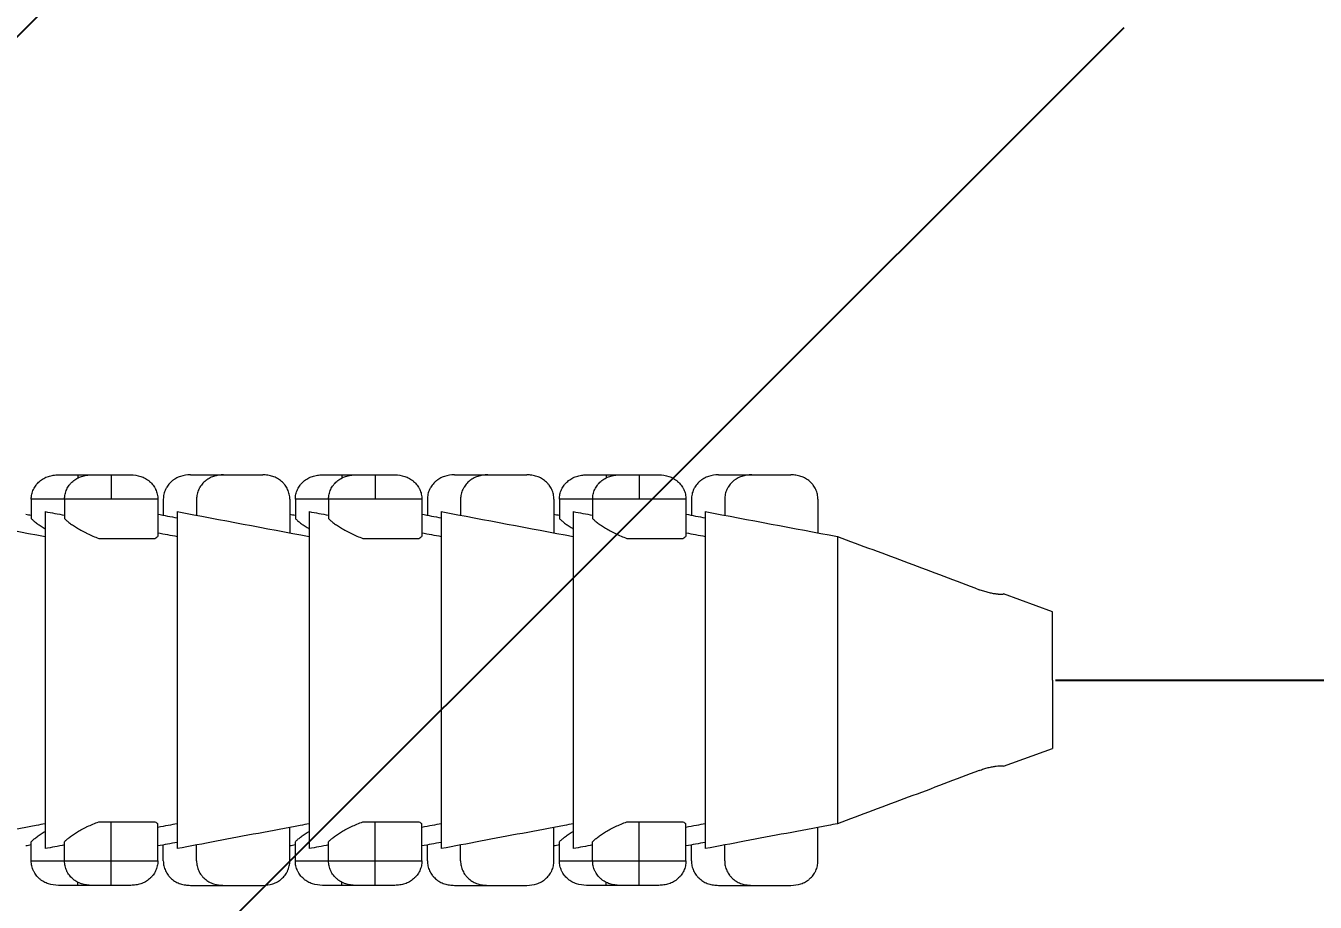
# Model space of a CAD drawing. Header units: millimetres. Extents: x 17284 to 19660, y -6011 to -2651.
# Drawn here: x 19228.92 to 19255.29, y -4544.04 to -4526.11 of the extents above; entities that cross this region are included whole.
import ezdxf

# ---------------------------------------------------------------- set-up
doc = ezdxf.new("R2010")
doc.units = ezdxf.units.MM
doc.layers.add('DIM', color=3, linetype='Continuous', lineweight=13)
doc.layers.add('hatch', color=2, linetype='Continuous')
doc.styles.get("Standard").update_dxf_attribs({"font": 'arial.ttf'})
doc.dimstyles.get("Standard").update_dxf_attribs({"dimtxt": 0.18, "dimasz": 0.18, "dimexe": 0.18, "dimexo": 0.0625, "dimgap": 0.09, "dimtad": 0, "dimtih": 1, "dimtoh": 1, "dimdec": 1, "dimdsep": 46, "dimtxsty": 'Standard', "dimcen": 0.09, "dimadec": 0, "dimazin": 0, "dimtfac": 1, "dimtdec": 1, "dimtofl": 0, "dimtmove": 0, "dimatfit": 3, "dimfxl": 1, "dimtolj": 1, "dimtzin": 0, "dimarcsym": 0})

# ---------------------------------------------------------------- blocks, each defined once
blk = doc.blocks.new('*D116')
at = {"layer": 'Defpoints', "color": 0, "transparency": 16777216}
for p in [(19249.918, -3895.495), (19420.259, -3895.495), (19249.918, -4539.495)]:
    blk.add_point(p, dxfattribs=at)
at = {"layer": 'DIM', "color": 0, "lineweight": -2, "transparency": 16777216}
for p, q in [((19249.98, -3895.495), (19420.439, -3895.495)), ((19420.259, -3913.495), (19420.259, -4203.305)), ((19420.259, -4521.495), (19420.259, -4231.686)), ((19249.98, -4539.495), (19420.439, -4539.495))]:
    blk.add_line(p, q, dxfattribs=at)
at = {"layer": 'DIM', "color": 0, "transparency": 16777216}
for points in [[(19417.259, -3913.495), (19423.259, -3913.495), (19420.259, -3895.495)], [(19417.259, -4521.495), (19423.259, -4521.495), (19420.259, -4539.495)]]:
    blk.add_solid(points, dxfattribs=at)
at = {"layer": 'DIM', "color": 3, "transparency": 16777216, "insert": (19420.259, -4217.495), "char_height": 18, "attachment_point": 5}
blk.add_mtext('\\A1;657', dxfattribs=at)

msp = doc.modelspace()

# ---------------------------------------------------------------- hatches: boundary and pattern name
at = {"layer": 'hatch'}
h = msp.add_hatch(dxfattribs=at)
h.set_pattern_fill('ANSI31', color=256, scale=5)
h.set_pattern_definition([(45, (4064.624, -113.49), (-11.22532, 11.22532), [])])
h.paths.add_polyline_path([(19201.381, -5647.37), (19251.381, -5647.37), (19251.381, -3576.803), (19201.381, -3576.803)])

# ---------------------------------------------------------------- linework, layer by layer
at = {"linetype": 'Continuous', "lineweight": 18, "extrusion": (-1, -2.22045e-16, 0)}
for p, q in [((19229.588, -4535.295), (19229.988, -4535.295)), ((19229.988, -4535.295), (19230.273, -4535.295)), ((19230.268, -4535.295), (19230.668, -4535.295)), ((19230.668, -4535.295), (19231.068, -4535.295)), ((19232.288, -4535.295), (19232.968, -4535.295)), ((19232.968, -4535.295), (19233.768, -4535.295)), ((19234.988, -4535.295), (19235.388, -4535.295)), ((19235.388, -4535.295), (19235.673, -4535.295)), ((19235.668, -4535.295), (19236.068, -4535.295)), ((19236.068, -4535.295), (19236.468, -4535.295)), ((19237.688, -4535.295), (19238.368, -4535.295)), ((19238.368, -4535.295), (19239.168, -4535.295)), ((19240.388, -4535.295), (19240.788, -4535.295)), ((19240.788, -4535.295), (19241.073, -4535.295)), ((19241.068, -4535.295), (19241.468, -4535.295)), ((19241.468, -4535.295), (19241.868, -4535.295)), ((19243.088, -4535.295), (19243.768, -4535.295)), ((19243.768, -4535.295), (19244.568, -4535.295)), ((19229.034, -4535.795), (19229.034, -4536.189)), ((19229.714, -4535.795), (19229.714, -4536.189)), ((19231.622, -4535.795), (19231.622, -4536.557)), ((19231.734, -4535.795), (19231.734, -4536.122)), ((19232.414, -4535.795), (19232.414, -4536.122)), ((19234.322, -4535.795), (19234.322, -4536.481)), ((19234.434, -4535.795), (19234.434, -4536.189)), ((19235.114, -4535.795), (19235.114, -4536.189)), ((19237.022, -4535.795), (19237.022, -4536.557)), ((19237.134, -4535.795), (19237.134, -4536.122)), ((19237.814, -4535.795), (19237.814, -4536.122)), ((19239.722, -4535.795), (19239.722, -4536.481)), ((19239.834, -4535.795), (19239.834, -4536.189)), ((19240.514, -4535.795), (19240.514, -4536.189)), ((19242.422, -4535.795), (19242.422, -4536.557)), ((19242.534, -4535.795), (19242.534, -4536.122)), ((19243.214, -4535.795), (19243.214, -4536.122)), ((19245.122, -4535.795), (19245.122, -4536.481)), ((19229.318, -4536.047), (19229.318, -4539.495)), ((19232.018, -4536.047), (19232.018, -4539.495)), ((19234.718, -4536.047), (19234.718, -4539.495)), ((19237.418, -4536.047), (19237.418, -4539.495)), ((19240.118, -4536.047), (19240.118, -4539.495)), ((19242.818, -4536.047), (19242.818, -4539.495)), ((19230.416, -4536.595), (19231.56, -4536.595)), ((19235.816, -4536.595), (19236.96, -4536.595)), ((19241.216, -4536.595), (19242.36, -4536.595)), ((19245.518, -4536.556), (19245.518, -4539.495)), ((19248.918, -4537.735), (19248.918, -4537.732)), ((19249.918, -4538.095), (19248.918, -4537.732)), ((19249.918, -4539.495), (19249.918, -4538.095)), ((19229.318, -4539.495), (19229.318, -4542.944)), ((19232.018, -4539.495), (19232.018, -4542.944)), ((19234.718, -4539.495), (19234.718, -4542.944)), ((19237.418, -4539.495), (19237.418, -4542.944)), ((19240.118, -4539.495), (19240.118, -4542.944)), ((19242.818, -4539.495), (19242.818, -4542.944)), ((19245.518, -4539.495), (19245.518, -4542.435)), ((19249.918, -4539.495), (19249.918, -4540.895)), ((19248.918, -4541.259), (19249.918, -4540.895)), ((19248.918, -4541.256), (19248.918, -4541.259)), ((19230.416, -4542.395), (19230.668, -4542.395)), ((19230.668, -4542.395), (19231.56, -4542.395)), ((19231.622, -4543.195), (19231.622, -4542.434)), ((19234.322, -4543.195), (19234.322, -4542.509)), ((19235.816, -4542.395), (19236.068, -4542.395)), ((19236.068, -4542.395), (19236.96, -4542.395)), ((19237.022, -4543.195), (19237.022, -4542.434)), ((19239.722, -4543.195), (19239.722, -4542.509)), ((19241.216, -4542.395), (19241.468, -4542.395)), ((19241.468, -4542.395), (19242.36, -4542.395)), ((19242.422, -4543.195), (19242.422, -4542.434)), ((19245.122, -4543.195), (19245.122, -4542.509)), ((19229.034, -4543.195), (19229.034, -4542.802)), ((19229.714, -4543.195), (19229.714, -4542.802)), ((19231.734, -4543.195), (19231.734, -4542.869)), ((19232.414, -4543.195), (19232.414, -4542.869)), ((19234.434, -4543.195), (19234.434, -4542.802)), ((19235.114, -4543.195), (19235.114, -4542.802)), ((19237.134, -4543.195), (19237.134, -4542.869)), ((19237.814, -4543.195), (19237.814, -4542.869)), ((19239.834, -4543.195), (19239.834, -4542.802)), ((19240.514, -4543.195), (19240.514, -4542.802)), ((19242.534, -4543.195), (19242.534, -4542.869)), ((19243.214, -4543.195), (19243.214, -4542.869)), ((19229.988, -4543.695), (19229.588, -4543.695)), ((19230.268, -4543.695), (19229.988, -4543.695)), ((19230.668, -4543.695), (19230.268, -4543.695)), ((19231.068, -4543.695), (19230.668, -4543.695)), ((19232.288, -4543.695), (19232.968, -4543.695)), ((19232.968, -4543.695), (19233.768, -4543.695)), ((19235.388, -4543.695), (19234.988, -4543.695)), ((19235.672, -4543.695), (19235.388, -4543.695)), ((19236.068, -4543.695), (19235.668, -4543.695)), ((19236.468, -4543.695), (19236.068, -4543.695)), ((19237.688, -4543.695), (19238.368, -4543.695)), ((19238.368, -4543.695), (19239.168, -4543.695)), ((19240.788, -4543.695), (19240.388, -4543.695)), ((19241.068, -4543.695), (19240.788, -4543.695)), ((19241.468, -4543.695), (19241.068, -4543.695)), ((19241.868, -4543.695), (19241.468, -4543.695)), ((19243.088, -4543.695), (19243.768, -4543.695)), ((19243.768, -4543.695), (19244.568, -4543.695))]:
    msp.add_line(p, q, dxfattribs=at)
at = {"linetype": 'Continuous', "lineweight": 13, "extrusion": (-1, -2.22045e-16, 0)}
for p, q in [((19229.988, -4535.295), (19229.988, -4535.358)), ((19230.668, -4535.295), (19230.668, -4535.795)), ((19235.388, -4535.295), (19235.388, -4535.358)), ((19236.068, -4535.295), (19236.068, -4535.795)), ((19240.788, -4535.295), (19240.788, -4535.358)), ((19241.468, -4535.295), (19241.468, -4535.795)), ((19229.71, -4535.795), (19229.034, -4535.795)), ((19230.668, -4535.795), (19229.714, -4535.795)), ((19231.622, -4535.795), (19230.668, -4535.795)), ((19235.11, -4535.795), (19234.434, -4535.795)), ((19236.068, -4535.795), (19235.114, -4535.795)), ((19237.022, -4535.795), (19236.068, -4535.795)), ((19240.51, -4535.795), (19239.834, -4535.795)), ((19241.468, -4535.795), (19240.514, -4535.795)), ((19242.422, -4535.795), (19241.468, -4535.795)), ((19230.668, -4543.195), (19230.668, -4542.395)), ((19236.068, -4543.195), (19236.068, -4542.395)), ((19241.468, -4543.195), (19241.468, -4542.395)), ((19229.034, -4543.195), (19229.709, -4543.195)), ((19229.714, -4543.195), (19230.668, -4543.195)), ((19230.668, -4543.195), (19231.622, -4543.195)), ((19230.668, -4543.695), (19230.668, -4543.195)), ((19234.434, -4543.195), (19235.109, -4543.195)), ((19235.114, -4543.195), (19236.068, -4543.195)), ((19236.068, -4543.195), (19237.022, -4543.195)), ((19236.068, -4543.695), (19236.068, -4543.195)), ((19239.834, -4543.195), (19240.509, -4543.195)), ((19240.514, -4543.195), (19241.468, -4543.195)), ((19241.468, -4543.695), (19241.468, -4543.195)), ((19241.468, -4543.195), (19242.422, -4543.195)), ((19229.988, -4543.695), (19229.988, -4543.632)), ((19235.388, -4543.695), (19235.388, -4543.632)), ((19240.788, -4543.695), (19240.788, -4543.632))]:
    msp.add_line(p, q, dxfattribs=at)
at = {"linetype": 'Continuous', "lineweight": 18}
for points, knots in [([(19229.034, -4535.795), (19229.034, -4535.76), (19229.038, -4535.726), (19229.049, -4535.675), (19229.054, -4535.659), (19229.065, -4535.626), (19229.072, -4535.609), (19229.094, -4535.562), (19229.111, -4535.533), (19229.138, -4535.498), (19229.143, -4535.491), (19229.154, -4535.478), (19229.172, -4535.458), (19229.203, -4535.428), (19229.23, -4535.407), (19229.259, -4535.387), (19229.273, -4535.378), (19229.319, -4535.352), (19229.35, -4535.338), (19229.4, -4535.322), (19229.417, -4535.317), (19229.45, -4535.309), (19229.468, -4535.305), (19229.519, -4535.298), (19229.553, -4535.295), (19229.588, -4535.295)], [0, 0, 0, 0, 0.125, 0.125, 0.1875, 0.1875, 0.25, 0.25, 0.375, 0.375, 0.40625, 0.40625, 0.4375, 0.5, 0.5625, 0.5625, 0.625, 0.625, 0.75, 0.75, 0.8125, 0.8125, 0.875, 0.875, 1, 1, 1, 1]), ([(19229.714, -4535.795), (19229.714, -4535.76), (19229.718, -4535.726), (19229.729, -4535.675), (19229.734, -4535.659), (19229.745, -4535.626), (19229.751, -4535.609), (19229.773, -4535.562), (19229.791, -4535.533), (19229.817, -4535.498), (19229.823, -4535.491), (19229.834, -4535.478), (19229.851, -4535.458), (19229.882, -4535.428), (19229.91, -4535.407), (19229.938, -4535.387), (19229.953, -4535.378), (19229.998, -4535.352), (19230.03, -4535.338), (19230.079, -4535.322), (19230.096, -4535.317), (19230.13, -4535.309), (19230.147, -4535.305), (19230.198, -4535.298), (19230.233, -4535.295), (19230.268, -4535.295)], [0, 0, 0, 0, 0.125, 0.125, 0.1875, 0.1875, 0.25, 0.25, 0.375, 0.375, 0.40625, 0.40625, 0.4375, 0.5, 0.5625, 0.5625, 0.625, 0.625, 0.75, 0.75, 0.8125, 0.8125, 0.875, 0.875, 1, 1, 1, 1]), ([(19231.068, -4535.295), (19231.138, -4535.295), (19231.206, -4535.305), (19231.288, -4535.332), (19231.305, -4535.339), (19231.336, -4535.353), (19231.367, -4535.368), (19231.397, -4535.386), (19231.418, -4535.401), (19231.425, -4535.406), (19231.439, -4535.417), (19231.445, -4535.423), (19231.479, -4535.451), (19231.502, -4535.477), (19231.534, -4535.518), (19231.543, -4535.532), (19231.557, -4535.554), (19231.561, -4535.562), (19231.569, -4535.578), (19231.573, -4535.585), (19231.592, -4535.625), (19231.603, -4535.657), (19231.614, -4535.708), (19231.617, -4535.726), (19231.621, -4535.76), (19231.622, -4535.778), (19231.622, -4535.795)], [0, 0, 0, 0, 0.25, 0.25, 0.3125, 0.3125, 0.375, 0.4375, 0.4375, 0.46875, 0.46875, 0.5, 0.5, 0.625, 0.625, 0.6875, 0.6875, 0.71875, 0.71875, 0.75, 0.75, 0.875, 0.875, 0.9375, 0.9375, 1, 1, 1, 1]), ([(19232.288, -4535.295), (19232.219, -4535.295), (19232.15, -4535.305), (19232.068, -4535.332), (19232.052, -4535.339), (19232.02, -4535.353), (19231.989, -4535.368), (19231.96, -4535.386), (19231.938, -4535.401), (19231.931, -4535.406), (19231.918, -4535.417), (19231.911, -4535.423), (19231.878, -4535.451), (19231.854, -4535.477), (19231.823, -4535.518), (19231.813, -4535.532), (19231.799, -4535.554), (19231.795, -4535.562), (19231.787, -4535.578), (19231.783, -4535.585), (19231.765, -4535.625), (19231.754, -4535.657), (19231.742, -4535.708), (19231.739, -4535.726), (19231.735, -4535.76), (19231.734, -4535.778), (19231.734, -4535.795)], [0, 0, 0, 0, 0.25, 0.25, 0.3125, 0.3125, 0.375, 0.4375, 0.4375, 0.46875, 0.46875, 0.5, 0.5, 0.625, 0.625, 0.6875, 0.6875, 0.71875, 0.71875, 0.75, 0.75, 0.875, 0.875, 0.9375, 0.9375, 1, 1, 1, 1]), ([(19232.968, -4535.295), (19232.898, -4535.295), (19232.83, -4535.305), (19232.747, -4535.332), (19232.731, -4535.339), (19232.699, -4535.353), (19232.668, -4535.368), (19232.639, -4535.386), (19232.618, -4535.401), (19232.611, -4535.406), (19232.597, -4535.417), (19232.59, -4535.423), (19232.557, -4535.451), (19232.533, -4535.477), (19232.502, -4535.518), (19232.492, -4535.532), (19232.479, -4535.554), (19232.474, -4535.562), (19232.466, -4535.578), (19232.462, -4535.585), (19232.444, -4535.625), (19232.433, -4535.657), (19232.422, -4535.708), (19232.419, -4535.726), (19232.415, -4535.76), (19232.414, -4535.778), (19232.414, -4535.795)], [0, 0, 0, 0, 0.25, 0.25, 0.3125, 0.3125, 0.375, 0.4375, 0.4375, 0.46875, 0.46875, 0.5, 0.5, 0.625, 0.625, 0.6875, 0.6875, 0.71875, 0.71875, 0.75, 0.75, 0.875, 0.875, 0.9375, 0.9375, 1, 1, 1, 1]), ([(19234.322, -4535.795), (19234.322, -4535.76), (19234.318, -4535.726), (19234.307, -4535.675), (19234.302, -4535.659), (19234.291, -4535.626), (19234.284, -4535.609), (19234.263, -4535.562), (19234.245, -4535.533), (19234.218, -4535.498), (19234.213, -4535.491), (19234.202, -4535.478), (19234.184, -4535.458), (19234.153, -4535.428), (19234.126, -4535.407), (19234.098, -4535.387), (19234.083, -4535.378), (19234.037, -4535.352), (19234.006, -4535.338), (19233.956, -4535.322), (19233.94, -4535.317), (19233.906, -4535.309), (19233.889, -4535.305), (19233.837, -4535.298), (19233.803, -4535.295), (19233.768, -4535.295)], [0, 0, 0, 0, 0.125, 0.125, 0.1875, 0.1875, 0.25, 0.25, 0.375, 0.375, 0.40625, 0.40625, 0.4375, 0.5, 0.5625, 0.5625, 0.625, 0.625, 0.75, 0.75, 0.8125, 0.8125, 0.875, 0.875, 1, 1, 1, 1]), ([(19234.434, -4535.795), (19234.434, -4535.76), (19234.438, -4535.726), (19234.449, -4535.675), (19234.454, -4535.659), (19234.465, -4535.626), (19234.472, -4535.609), (19234.494, -4535.562), (19234.511, -4535.533), (19234.538, -4535.498), (19234.543, -4535.491), (19234.554, -4535.478), (19234.572, -4535.458), (19234.603, -4535.428), (19234.63, -4535.407), (19234.659, -4535.387), (19234.673, -4535.378), (19234.719, -4535.352), (19234.75, -4535.338), (19234.8, -4535.322), (19234.817, -4535.317), (19234.85, -4535.309), (19234.868, -4535.305), (19234.919, -4535.298), (19234.953, -4535.295), (19234.988, -4535.295)], [0, 0, 0, 0, 0.125, 0.125, 0.1875, 0.1875, 0.25, 0.25, 0.375, 0.375, 0.40625, 0.40625, 0.4375, 0.5, 0.5625, 0.5625, 0.625, 0.625, 0.75, 0.75, 0.8125, 0.8125, 0.875, 0.875, 1, 1, 1, 1]), ([(19235.114, -4535.795), (19235.114, -4535.76), (19235.118, -4535.726), (19235.129, -4535.675), (19235.134, -4535.659), (19235.145, -4535.626), (19235.151, -4535.609), (19235.173, -4535.562), (19235.191, -4535.533), (19235.217, -4535.498), (19235.223, -4535.491), (19235.234, -4535.478), (19235.251, -4535.458), (19235.282, -4535.428), (19235.31, -4535.407), (19235.338, -4535.387), (19235.353, -4535.378), (19235.398, -4535.352), (19235.43, -4535.338), (19235.479, -4535.322), (19235.496, -4535.317), (19235.53, -4535.309), (19235.547, -4535.305), (19235.598, -4535.298), (19235.633, -4535.295), (19235.668, -4535.295)], [0, 0, 0, 0, 0.125, 0.125, 0.1875, 0.1875, 0.25, 0.25, 0.375, 0.375, 0.40625, 0.40625, 0.4375, 0.5, 0.5625, 0.5625, 0.625, 0.625, 0.75, 0.75, 0.8125, 0.8125, 0.875, 0.875, 1, 1, 1, 1]), ([(19236.468, -4535.295), (19236.538, -4535.295), (19236.606, -4535.305), (19236.688, -4535.332), (19236.705, -4535.339), (19236.736, -4535.353), (19236.767, -4535.368), (19236.797, -4535.386), (19236.818, -4535.401), (19236.825, -4535.406), (19236.839, -4535.417), (19236.845, -4535.423), (19236.879, -4535.451), (19236.902, -4535.477), (19236.934, -4535.518), (19236.943, -4535.532), (19236.957, -4535.554), (19236.961, -4535.562), (19236.969, -4535.578), (19236.973, -4535.585), (19236.992, -4535.625), (19237.003, -4535.657), (19237.014, -4535.708), (19237.017, -4535.726), (19237.021, -4535.76), (19237.022, -4535.778), (19237.022, -4535.795)], [0, 0, 0, 0, 0.25, 0.25, 0.3125, 0.3125, 0.375, 0.4375, 0.4375, 0.46875, 0.46875, 0.5, 0.5, 0.625, 0.625, 0.6875, 0.6875, 0.71875, 0.71875, 0.75, 0.75, 0.875, 0.875, 0.9375, 0.9375, 1, 1, 1, 1]), ([(19237.688, -4535.295), (19237.619, -4535.295), (19237.55, -4535.305), (19237.468, -4535.332), (19237.452, -4535.339), (19237.42, -4535.353), (19237.389, -4535.368), (19237.36, -4535.386), (19237.338, -4535.401), (19237.331, -4535.406), (19237.318, -4535.417), (19237.311, -4535.423), (19237.278, -4535.451), (19237.254, -4535.477), (19237.223, -4535.518), (19237.213, -4535.532), (19237.199, -4535.554), (19237.195, -4535.562), (19237.187, -4535.578), (19237.183, -4535.585), (19237.165, -4535.625), (19237.154, -4535.657), (19237.142, -4535.708), (19237.139, -4535.726), (19237.135, -4535.76), (19237.134, -4535.778), (19237.134, -4535.795)], [0, 0, 0, 0, 0.25, 0.25, 0.3125, 0.3125, 0.375, 0.4375, 0.4375, 0.46875, 0.46875, 0.5, 0.5, 0.625, 0.625, 0.6875, 0.6875, 0.71875, 0.71875, 0.75, 0.75, 0.875, 0.875, 0.9375, 0.9375, 1, 1, 1, 1]), ([(19238.368, -4535.295), (19238.298, -4535.295), (19238.23, -4535.305), (19238.147, -4535.332), (19238.131, -4535.339), (19238.099, -4535.353), (19238.068, -4535.368), (19238.039, -4535.386), (19238.018, -4535.401), (19238.011, -4535.406), (19237.997, -4535.417), (19237.99, -4535.423), (19237.957, -4535.451), (19237.933, -4535.477), (19237.902, -4535.518), (19237.892, -4535.532), (19237.879, -4535.554), (19237.874, -4535.562), (19237.866, -4535.578), (19237.862, -4535.585), (19237.844, -4535.625), (19237.833, -4535.657), (19237.822, -4535.708), (19237.819, -4535.726), (19237.815, -4535.76), (19237.814, -4535.778), (19237.814, -4535.795)], [0, 0, 0, 0, 0.25, 0.25, 0.3125, 0.3125, 0.375, 0.4375, 0.4375, 0.46875, 0.46875, 0.5, 0.5, 0.625, 0.625, 0.6875, 0.6875, 0.71875, 0.71875, 0.75, 0.75, 0.875, 0.875, 0.9375, 0.9375, 1, 1, 1, 1]), ([(19239.722, -4535.795), (19239.722, -4535.76), (19239.718, -4535.726), (19239.707, -4535.675), (19239.702, -4535.659), (19239.691, -4535.626), (19239.684, -4535.609), (19239.663, -4535.562), (19239.645, -4535.533), (19239.618, -4535.498), (19239.613, -4535.491), (19239.602, -4535.478), (19239.584, -4535.458), (19239.553, -4535.428), (19239.526, -4535.407), (19239.498, -4535.387), (19239.483, -4535.378), (19239.437, -4535.352), (19239.406, -4535.338), (19239.356, -4535.322), (19239.34, -4535.317), (19239.306, -4535.309), (19239.289, -4535.305), (19239.237, -4535.298), (19239.203, -4535.295), (19239.168, -4535.295)], [0, 0, 0, 0, 0.125, 0.125, 0.1875, 0.1875, 0.25, 0.25, 0.375, 0.375, 0.40625, 0.40625, 0.4375, 0.5, 0.5625, 0.5625, 0.625, 0.625, 0.75, 0.75, 0.8125, 0.8125, 0.875, 0.875, 1, 1, 1, 1]), ([(19239.834, -4535.795), (19239.834, -4535.76), (19239.838, -4535.726), (19239.849, -4535.675), (19239.854, -4535.659), (19239.865, -4535.626), (19239.872, -4535.609), (19239.894, -4535.562), (19239.911, -4535.533), (19239.938, -4535.498), (19239.943, -4535.491), (19239.954, -4535.478), (19239.972, -4535.458), (19240.003, -4535.428), (19240.03, -4535.407), (19240.059, -4535.387), (19240.073, -4535.378), (19240.119, -4535.352), (19240.15, -4535.338), (19240.2, -4535.322), (19240.217, -4535.317), (19240.25, -4535.309), (19240.268, -4535.305), (19240.319, -4535.298), (19240.353, -4535.295), (19240.388, -4535.295)], [0, 0, 0, 0, 0.125, 0.125, 0.1875, 0.1875, 0.25, 0.25, 0.375, 0.375, 0.40625, 0.40625, 0.4375, 0.5, 0.5625, 0.5625, 0.625, 0.625, 0.75, 0.75, 0.8125, 0.8125, 0.875, 0.875, 1, 1, 1, 1]), ([(19240.514, -4535.795), (19240.514, -4535.76), (19240.518, -4535.726), (19240.529, -4535.675), (19240.534, -4535.659), (19240.545, -4535.626), (19240.551, -4535.609), (19240.573, -4535.562), (19240.591, -4535.533), (19240.617, -4535.498), (19240.623, -4535.491), (19240.634, -4535.478), (19240.651, -4535.458), (19240.682, -4535.428), (19240.71, -4535.407), (19240.738, -4535.387), (19240.753, -4535.378), (19240.798, -4535.352), (19240.83, -4535.338), (19240.879, -4535.322), (19240.896, -4535.317), (19240.93, -4535.309), (19240.947, -4535.305), (19240.998, -4535.298), (19241.033, -4535.295), (19241.068, -4535.295)], [0, 0, 0, 0, 0.125, 0.125, 0.1875, 0.1875, 0.25, 0.25, 0.375, 0.375, 0.40625, 0.40625, 0.4375, 0.5, 0.5625, 0.5625, 0.625, 0.625, 0.75, 0.75, 0.8125, 0.8125, 0.875, 0.875, 1, 1, 1, 1]), ([(19241.868, -4535.295), (19241.938, -4535.295), (19242.006, -4535.305), (19242.088, -4535.332), (19242.105, -4535.339), (19242.136, -4535.353), (19242.167, -4535.368), (19242.197, -4535.386), (19242.218, -4535.401), (19242.225, -4535.406), (19242.239, -4535.417), (19242.245, -4535.423), (19242.279, -4535.451), (19242.302, -4535.477), (19242.334, -4535.518), (19242.343, -4535.532), (19242.357, -4535.554), (19242.361, -4535.562), (19242.369, -4535.578), (19242.373, -4535.585), (19242.392, -4535.625), (19242.403, -4535.657), (19242.414, -4535.708), (19242.417, -4535.726), (19242.421, -4535.76), (19242.422, -4535.778), (19242.422, -4535.795)], [0, 0, 0, 0, 0.25, 0.25, 0.3125, 0.3125, 0.375, 0.4375, 0.4375, 0.46875, 0.46875, 0.5, 0.5, 0.625, 0.625, 0.6875, 0.6875, 0.71875, 0.71875, 0.75, 0.75, 0.875, 0.875, 0.9375, 0.9375, 1, 1, 1, 1]), ([(19243.088, -4535.295), (19243.019, -4535.295), (19242.95, -4535.305), (19242.868, -4535.332), (19242.852, -4535.339), (19242.82, -4535.353), (19242.789, -4535.368), (19242.76, -4535.386), (19242.738, -4535.401), (19242.731, -4535.406), (19242.718, -4535.417), (19242.711, -4535.423), (19242.678, -4535.451), (19242.654, -4535.477), (19242.623, -4535.518), (19242.613, -4535.532), (19242.599, -4535.554), (19242.595, -4535.562), (19242.587, -4535.578), (19242.583, -4535.585), (19242.565, -4535.625), (19242.554, -4535.657), (19242.542, -4535.708), (19242.539, -4535.726), (19242.535, -4535.76), (19242.534, -4535.778), (19242.534, -4535.795)], [0, 0, 0, 0, 0.25, 0.25, 0.3125, 0.3125, 0.375, 0.4375, 0.4375, 0.46875, 0.46875, 0.5, 0.5, 0.625, 0.625, 0.6875, 0.6875, 0.71875, 0.71875, 0.75, 0.75, 0.875, 0.875, 0.9375, 0.9375, 1, 1, 1, 1]), ([(19243.768, -4535.295), (19243.698, -4535.295), (19243.63, -4535.305), (19243.547, -4535.332), (19243.531, -4535.339), (19243.499, -4535.353), (19243.468, -4535.368), (19243.439, -4535.386), (19243.418, -4535.401), (19243.411, -4535.406), (19243.397, -4535.417), (19243.39, -4535.423), (19243.357, -4535.451), (19243.333, -4535.477), (19243.302, -4535.518), (19243.292, -4535.532), (19243.279, -4535.554), (19243.274, -4535.562), (19243.266, -4535.578), (19243.262, -4535.585), (19243.244, -4535.625), (19243.233, -4535.657), (19243.222, -4535.708), (19243.219, -4535.726), (19243.215, -4535.76), (19243.214, -4535.778), (19243.214, -4535.795)], [0, 0, 0, 0, 0.25, 0.25, 0.3125, 0.3125, 0.375, 0.4375, 0.4375, 0.46875, 0.46875, 0.5, 0.5, 0.625, 0.625, 0.6875, 0.6875, 0.71875, 0.71875, 0.75, 0.75, 0.875, 0.875, 0.9375, 0.9375, 1, 1, 1, 1]), ([(19245.122, -4535.795), (19245.122, -4535.76), (19245.118, -4535.726), (19245.107, -4535.675), (19245.102, -4535.659), (19245.091, -4535.626), (19245.084, -4535.609), (19245.063, -4535.562), (19245.045, -4535.533), (19245.018, -4535.498), (19245.013, -4535.491), (19245.002, -4535.478), (19244.984, -4535.458), (19244.953, -4535.428), (19244.926, -4535.407), (19244.898, -4535.387), (19244.883, -4535.378), (19244.837, -4535.352), (19244.806, -4535.338), (19244.756, -4535.322), (19244.74, -4535.317), (19244.706, -4535.309), (19244.689, -4535.305), (19244.637, -4535.298), (19244.603, -4535.295), (19244.568, -4535.295)], [0, 0, 0, 0, 0.125, 0.125, 0.1875, 0.1875, 0.25, 0.25, 0.375, 0.375, 0.40625, 0.40625, 0.4375, 0.5, 0.5625, 0.5625, 0.625, 0.625, 0.75, 0.75, 0.8125, 0.8125, 0.875, 0.875, 1, 1, 1, 1]), ([(19229.034, -4536.189), (19229.048, -4536.203), (19229.063, -4536.218), (19229.099, -4536.249), (19229.119, -4536.265), (19229.152, -4536.29), (19229.164, -4536.299), (19229.189, -4536.317), (19229.202, -4536.325), (19229.242, -4536.352), (19229.27, -4536.371), (19229.303, -4536.39), (19229.305, -4536.392), (19229.308, -4536.394)], [0, 0, 0, 0, 0.244671, 0.244671, 0.489341, 0.489341, 0.611677, 0.611677, 0.734012, 0.734012, 0.978683, 0.978683, 1, 1, 1, 1]), ([(19229.714, -4536.189), (19229.727, -4536.203), (19229.743, -4536.218), (19229.778, -4536.249), (19229.798, -4536.265), (19229.832, -4536.29), (19229.844, -4536.299), (19229.868, -4536.317), (19229.881, -4536.325), (19229.921, -4536.352), (19229.949, -4536.371), (19230.009, -4536.407), (19230.041, -4536.425), (19230.091, -4536.453), (19230.109, -4536.462), (19230.144, -4536.48), (19230.162, -4536.489), (19230.217, -4536.515), (19230.255, -4536.532), (19230.333, -4536.565), (19230.374, -4536.581), (19230.416, -4536.595)], [0, 0, 0, 0, 0.125, 0.125, 0.25, 0.25, 0.3125, 0.3125, 0.375, 0.375, 0.5, 0.5, 0.625, 0.625, 0.6875, 0.6875, 0.75, 0.75, 0.875, 0.875, 1, 1, 1, 1]), ([(19234.434, -4536.189), (19234.448, -4536.203), (19234.463, -4536.218), (19234.499, -4536.249), (19234.519, -4536.265), (19234.552, -4536.29), (19234.564, -4536.299), (19234.589, -4536.317), (19234.602, -4536.325), (19234.642, -4536.352), (19234.67, -4536.371), (19234.703, -4536.39), (19234.705, -4536.392), (19234.708, -4536.394)], [0, 0, 0, 0, 0.244671, 0.244671, 0.489341, 0.489341, 0.611677, 0.611677, 0.734012, 0.734012, 0.978683, 0.978683, 1, 1, 1, 1]), ([(19235.114, -4536.189), (19235.127, -4536.203), (19235.143, -4536.218), (19235.178, -4536.249), (19235.198, -4536.265), (19235.232, -4536.29), (19235.244, -4536.299), (19235.268, -4536.317), (19235.281, -4536.325), (19235.321, -4536.352), (19235.349, -4536.371), (19235.409, -4536.407), (19235.441, -4536.425), (19235.491, -4536.453), (19235.509, -4536.462), (19235.544, -4536.48), (19235.562, -4536.489), (19235.617, -4536.515), (19235.655, -4536.532), (19235.733, -4536.565), (19235.774, -4536.581), (19235.816, -4536.595)], [0, 0, 0, 0, 0.125, 0.125, 0.25, 0.25, 0.3125, 0.3125, 0.375, 0.375, 0.5, 0.5, 0.625, 0.625, 0.6875, 0.6875, 0.75, 0.75, 0.875, 0.875, 1, 1, 1, 1]), ([(19239.834, -4536.189), (19239.848, -4536.203), (19239.863, -4536.218), (19239.899, -4536.249), (19239.919, -4536.265), (19239.952, -4536.29), (19239.964, -4536.299), (19239.989, -4536.317), (19240.002, -4536.325), (19240.042, -4536.352), (19240.07, -4536.371), (19240.103, -4536.39), (19240.105, -4536.392), (19240.108, -4536.394)], [0, 0, 0, 0, 0.244671, 0.244671, 0.489341, 0.489341, 0.611677, 0.611677, 0.734012, 0.734012, 0.978683, 0.978683, 1, 1, 1, 1]), ([(19240.514, -4536.189), (19240.527, -4536.203), (19240.543, -4536.218), (19240.578, -4536.249), (19240.598, -4536.265), (19240.632, -4536.29), (19240.644, -4536.299), (19240.668, -4536.317), (19240.681, -4536.325), (19240.721, -4536.352), (19240.749, -4536.371), (19240.809, -4536.407), (19240.841, -4536.425), (19240.891, -4536.453), (19240.909, -4536.462), (19240.944, -4536.48), (19240.962, -4536.489), (19241.017, -4536.515), (19241.055, -4536.532), (19241.133, -4536.565), (19241.174, -4536.581), (19241.216, -4536.595)], [0, 0, 0, 0, 0.125, 0.125, 0.25, 0.25, 0.3125, 0.3125, 0.375, 0.375, 0.5, 0.5, 0.625, 0.625, 0.6875, 0.6875, 0.75, 0.75, 0.875, 0.875, 1, 1, 1, 1]), ([(19245.518, -4536.556), (19246.002, -4536.736), (19246.486, -4536.916), (19247.453, -4537.278), (19247.936, -4537.46), (19248.418, -4537.645)], [0, 0, 0, 0, 0.5, 0.5, 1, 1, 1, 1]), ([(19248.918, -4537.735), (19248.918, -4537.736), (19248.914, -4537.738), (19248.905, -4537.74), (19248.901, -4537.741), (19248.891, -4537.741), (19248.885, -4537.742), (19248.866, -4537.742), (19248.85, -4537.742), (19248.827, -4537.741), (19248.822, -4537.741), (19248.812, -4537.74), (19248.806, -4537.74), (19248.79, -4537.738), (19248.779, -4537.737), (19248.744, -4537.733), (19248.718, -4537.729), (19248.663, -4537.718), (19248.634, -4537.712), (19248.589, -4537.7), (19248.574, -4537.696), (19248.543, -4537.687), (19248.527, -4537.683), (19248.48, -4537.668), (19248.449, -4537.657), (19248.418, -4537.645)], [0, 0, 0, 0, 0.125, 0.125, 0.1875, 0.1875, 0.25, 0.25, 0.375, 0.375, 0.40625, 0.40625, 0.4375, 0.4375, 0.5, 0.5, 0.625, 0.625, 0.75, 0.75, 0.8125, 0.8125, 0.875, 0.875, 1, 1, 1, 1]), ([(19248.418, -4541.346), (19247.936, -4541.53), (19247.453, -4541.713), (19246.486, -4542.075), (19246.002, -4542.255), (19245.518, -4542.435)], [0, 0, 0, 0, 0.5, 0.5, 1, 1, 1, 1]), ([(19248.418, -4541.346), (19248.449, -4541.334), (19248.48, -4541.323), (19248.527, -4541.308), (19248.542, -4541.303), (19248.573, -4541.295), (19248.588, -4541.29), (19248.634, -4541.279), (19248.662, -4541.273), (19248.703, -4541.265), (19248.717, -4541.262), (19248.743, -4541.258), (19248.755, -4541.257), (19248.791, -4541.252), (19248.812, -4541.251), (19248.836, -4541.249), (19248.84, -4541.249), (19248.849, -4541.249), (19248.861, -4541.249), (19248.879, -4541.249), (19248.891, -4541.249), (19248.9, -4541.25), (19248.905, -4541.251), (19248.914, -4541.253), (19248.918, -4541.254), (19248.918, -4541.256)], [0, 0, 0, 0, 0.125, 0.125, 0.1875, 0.1875, 0.25, 0.25, 0.375, 0.375, 0.4375, 0.4375, 0.5, 0.5, 0.625, 0.625, 0.65625, 0.65625, 0.6875, 0.75, 0.8125, 0.8125, 0.875, 0.875, 1, 1, 1, 1]), ([(19229.318, -4542.435), (19229.257, -4542.446), (19229.196, -4542.458), (19228.564, -4542.577), (19227.992, -4542.685), (19227.153, -4542.843), (19226.885, -4542.893), (19226.618, -4542.944)], [0, 0, 0, 0, 0.067447, 0.067447, 0.702741, 0.702741, 1, 1, 1, 1]), ([(19229.714, -4542.802), (19229.727, -4542.788), (19229.743, -4542.773), (19229.778, -4542.742), (19229.798, -4542.726), (19229.832, -4542.7), (19229.844, -4542.692), (19229.868, -4542.674), (19229.881, -4542.665), (19229.921, -4542.638), (19229.949, -4542.62), (19230.009, -4542.584), (19230.041, -4542.565), (19230.091, -4542.538), (19230.109, -4542.529), (19230.144, -4542.511), (19230.162, -4542.502), (19230.217, -4542.476), (19230.255, -4542.459), (19230.333, -4542.426), (19230.374, -4542.41), (19230.416, -4542.395)], [0, 0, 0, 0, 0.125, 0.125, 0.25, 0.25, 0.3125, 0.3125, 0.375, 0.375, 0.5, 0.5, 0.625, 0.625, 0.6875, 0.6875, 0.75, 0.75, 0.875, 0.875, 1, 1, 1, 1]), ([(19232.018, -4542.435), (19231.957, -4542.446), (19231.896, -4542.458), (19231.764, -4542.483), (19231.693, -4542.496), (19231.622, -4542.51)], [0, 0, 0, 0, 0.459752, 0.459752, 1, 1, 1, 1]), ([(19234.718, -4542.435), (19234.657, -4542.446), (19234.596, -4542.458), (19233.964, -4542.577), (19233.392, -4542.685), (19232.553, -4542.843), (19232.285, -4542.893), (19232.018, -4542.944)], [0, 0, 0, 0, 0.067447, 0.067447, 0.702741, 0.702741, 1, 1, 1, 1]), ([(19235.114, -4542.802), (19235.127, -4542.788), (19235.143, -4542.773), (19235.178, -4542.742), (19235.198, -4542.726), (19235.232, -4542.7), (19235.244, -4542.692), (19235.268, -4542.674), (19235.281, -4542.665), (19235.321, -4542.638), (19235.349, -4542.62), (19235.409, -4542.584), (19235.441, -4542.565), (19235.491, -4542.538), (19235.509, -4542.529), (19235.544, -4542.511), (19235.562, -4542.502), (19235.617, -4542.476), (19235.655, -4542.459), (19235.733, -4542.426), (19235.774, -4542.41), (19235.816, -4542.395)], [0, 0, 0, 0, 0.125, 0.125, 0.25, 0.25, 0.3125, 0.3125, 0.375, 0.375, 0.5, 0.5, 0.625, 0.625, 0.6875, 0.6875, 0.75, 0.75, 0.875, 0.875, 1, 1, 1, 1]), ([(19237.418, -4542.435), (19237.357, -4542.446), (19237.296, -4542.458), (19237.164, -4542.483), (19237.093, -4542.496), (19237.022, -4542.51)], [0, 0, 0, 0, 0.459752, 0.459752, 1, 1, 1, 1]), ([(19240.118, -4542.435), (19240.057, -4542.446), (19239.996, -4542.458), (19239.364, -4542.577), (19238.792, -4542.685), (19237.953, -4542.843), (19237.685, -4542.893), (19237.418, -4542.944)], [0, 0, 0, 0, 0.067447, 0.067447, 0.702741, 0.702741, 1, 1, 1, 1]), ([(19240.514, -4542.802), (19240.527, -4542.788), (19240.543, -4542.773), (19240.578, -4542.742), (19240.598, -4542.726), (19240.632, -4542.7), (19240.644, -4542.692), (19240.668, -4542.674), (19240.681, -4542.665), (19240.721, -4542.638), (19240.749, -4542.62), (19240.809, -4542.584), (19240.841, -4542.565), (19240.891, -4542.538), (19240.909, -4542.529), (19240.944, -4542.511), (19240.962, -4542.502), (19241.017, -4542.476), (19241.055, -4542.459), (19241.133, -4542.426), (19241.174, -4542.41), (19241.216, -4542.395)], [0, 0, 0, 0, 0.125, 0.125, 0.25, 0.25, 0.3125, 0.3125, 0.375, 0.375, 0.5, 0.5, 0.625, 0.625, 0.6875, 0.6875, 0.75, 0.75, 0.875, 0.875, 1, 1, 1, 1]), ([(19242.818, -4542.435), (19242.757, -4542.446), (19242.696, -4542.458), (19242.564, -4542.483), (19242.493, -4542.496), (19242.422, -4542.51)], [0, 0, 0, 0, 0.459752, 0.459752, 1, 1, 1, 1]), ([(19245.518, -4542.435), (19245.457, -4542.446), (19245.396, -4542.458), (19244.764, -4542.577), (19244.192, -4542.685), (19243.353, -4542.843), (19243.085, -4542.893), (19242.818, -4542.944)], [0, 0, 0, 0, 0.067447, 0.067447, 0.702741, 0.702741, 1, 1, 1, 1]), ([(19229.034, -4542.802), (19229.048, -4542.788), (19229.063, -4542.773), (19229.099, -4542.742), (19229.119, -4542.726), (19229.152, -4542.7), (19229.164, -4542.692), (19229.189, -4542.674), (19229.202, -4542.665), (19229.242, -4542.638), (19229.27, -4542.62), (19229.303, -4542.6), (19229.305, -4542.599), (19229.308, -4542.597)], [0, 0, 0, 0, 0.244671, 0.244671, 0.489341, 0.489341, 0.611677, 0.611677, 0.734012, 0.734012, 0.978683, 0.978683, 1, 1, 1, 1]), ([(19234.434, -4542.802), (19234.448, -4542.788), (19234.463, -4542.773), (19234.499, -4542.742), (19234.519, -4542.726), (19234.552, -4542.7), (19234.564, -4542.692), (19234.589, -4542.674), (19234.602, -4542.665), (19234.642, -4542.638), (19234.67, -4542.62), (19234.703, -4542.6), (19234.705, -4542.599), (19234.708, -4542.597)], [0, 0, 0, 0, 0.244671, 0.244671, 0.489341, 0.489341, 0.611677, 0.611677, 0.734012, 0.734012, 0.978683, 0.978683, 1, 1, 1, 1]), ([(19239.834, -4542.802), (19239.848, -4542.788), (19239.863, -4542.773), (19239.899, -4542.742), (19239.919, -4542.726), (19239.952, -4542.7), (19239.964, -4542.692), (19239.989, -4542.674), (19240.002, -4542.665), (19240.042, -4542.638), (19240.07, -4542.62), (19240.103, -4542.6), (19240.105, -4542.599), (19240.108, -4542.597)], [0, 0, 0, 0, 0.244671, 0.244671, 0.489341, 0.489341, 0.611677, 0.611677, 0.734012, 0.734012, 0.978683, 0.978683, 1, 1, 1, 1]), ([(19229.588, -4543.695), (19229.519, -4543.695), (19229.45, -4543.686), (19229.368, -4543.659), (19229.352, -4543.652), (19229.32, -4543.638), (19229.289, -4543.623), (19229.26, -4543.604), (19229.238, -4543.589), (19229.231, -4543.584), (19229.218, -4543.574), (19229.211, -4543.568), (19229.178, -4543.539), (19229.154, -4543.514), (19229.123, -4543.473), (19229.113, -4543.459), (19229.099, -4543.436), (19229.095, -4543.429), (19229.087, -4543.413), (19229.083, -4543.405), (19229.065, -4543.366), (19229.054, -4543.333), (19229.042, -4543.282), (19229.039, -4543.265), (19229.035, -4543.23), (19229.034, -4543.213), (19229.034, -4543.195)], [0, 0, 0, 0, 0.25, 0.25, 0.3125, 0.3125, 0.375, 0.4375, 0.4375, 0.46875, 0.46875, 0.5, 0.5, 0.625, 0.625, 0.6875, 0.6875, 0.71875, 0.71875, 0.75, 0.75, 0.875, 0.875, 0.9375, 0.9375, 1, 1, 1, 1]), ([(19230.268, -4543.695), (19230.198, -4543.695), (19230.13, -4543.686), (19230.047, -4543.659), (19230.031, -4543.652), (19229.999, -4543.638), (19229.968, -4543.623), (19229.939, -4543.604), (19229.918, -4543.589), (19229.911, -4543.584), (19229.897, -4543.574), (19229.89, -4543.568), (19229.857, -4543.539), (19229.833, -4543.514), (19229.802, -4543.473), (19229.792, -4543.459), (19229.779, -4543.436), (19229.774, -4543.429), (19229.766, -4543.413), (19229.762, -4543.405), (19229.744, -4543.366), (19229.733, -4543.333), (19229.722, -4543.282), (19229.719, -4543.265), (19229.715, -4543.23), (19229.714, -4543.213), (19229.714, -4543.195)], [0, 0, 0, 0, 0.25, 0.25, 0.3125, 0.3125, 0.375, 0.4375, 0.4375, 0.46875, 0.46875, 0.5, 0.5, 0.625, 0.625, 0.6875, 0.6875, 0.71875, 0.71875, 0.75, 0.75, 0.875, 0.875, 0.9375, 0.9375, 1, 1, 1, 1]), ([(19231.622, -4543.195), (19231.622, -4543.23), (19231.618, -4543.265), (19231.607, -4543.315), (19231.602, -4543.332), (19231.591, -4543.365), (19231.584, -4543.381), (19231.563, -4543.428), (19231.545, -4543.458), (19231.518, -4543.493), (19231.513, -4543.5), (19231.502, -4543.513), (19231.484, -4543.532), (19231.453, -4543.562), (19231.426, -4543.584), (19231.398, -4543.604), (19231.383, -4543.613), (19231.337, -4543.639), (19231.306, -4543.653), (19231.256, -4543.669), (19231.24, -4543.674), (19231.206, -4543.682), (19231.189, -4543.685), (19231.137, -4543.693), (19231.103, -4543.695), (19231.068, -4543.695)], [0, 0, 0, 0, 0.125, 0.125, 0.1875, 0.1875, 0.25, 0.25, 0.375, 0.375, 0.40625, 0.40625, 0.4375, 0.5, 0.5625, 0.5625, 0.625, 0.625, 0.75, 0.75, 0.8125, 0.8125, 0.875, 0.875, 1, 1, 1, 1]), ([(19231.734, -4543.195), (19231.734, -4543.23), (19231.738, -4543.265), (19231.749, -4543.315), (19231.754, -4543.332), (19231.765, -4543.365), (19231.772, -4543.381), (19231.794, -4543.428), (19231.811, -4543.458), (19231.838, -4543.493), (19231.843, -4543.5), (19231.854, -4543.513), (19231.872, -4543.532), (19231.903, -4543.562), (19231.93, -4543.584), (19231.959, -4543.604), (19231.973, -4543.613), (19232.019, -4543.639), (19232.05, -4543.653), (19232.1, -4543.669), (19232.117, -4543.674), (19232.15, -4543.682), (19232.168, -4543.685), (19232.219, -4543.693), (19232.253, -4543.695), (19232.288, -4543.695)], [0, 0, 0, 0, 0.125, 0.125, 0.1875, 0.1875, 0.25, 0.25, 0.375, 0.375, 0.40625, 0.40625, 0.4375, 0.5, 0.5625, 0.5625, 0.625, 0.625, 0.75, 0.75, 0.8125, 0.8125, 0.875, 0.875, 1, 1, 1, 1]), ([(19232.414, -4543.195), (19232.414, -4543.23), (19232.418, -4543.265), (19232.429, -4543.315), (19232.434, -4543.332), (19232.445, -4543.365), (19232.451, -4543.381), (19232.473, -4543.428), (19232.491, -4543.458), (19232.517, -4543.493), (19232.523, -4543.5), (19232.534, -4543.513), (19232.551, -4543.532), (19232.582, -4543.562), (19232.61, -4543.584), (19232.638, -4543.604), (19232.653, -4543.613), (19232.698, -4543.639), (19232.73, -4543.653), (19232.779, -4543.669), (19232.796, -4543.674), (19232.83, -4543.682), (19232.847, -4543.685), (19232.898, -4543.693), (19232.933, -4543.695), (19232.968, -4543.695)], [0, 0, 0, 0, 0.125, 0.125, 0.1875, 0.1875, 0.25, 0.25, 0.375, 0.375, 0.40625, 0.40625, 0.4375, 0.5, 0.5625, 0.5625, 0.625, 0.625, 0.75, 0.75, 0.8125, 0.8125, 0.875, 0.875, 1, 1, 1, 1]), ([(19233.768, -4543.695), (19233.838, -4543.695), (19233.906, -4543.686), (19233.988, -4543.659), (19234.005, -4543.652), (19234.036, -4543.638), (19234.067, -4543.623), (19234.097, -4543.604), (19234.118, -4543.589), (19234.125, -4543.584), (19234.139, -4543.574), (19234.145, -4543.568), (19234.179, -4543.539), (19234.202, -4543.514), (19234.234, -4543.473), (19234.243, -4543.459), (19234.257, -4543.436), (19234.261, -4543.429), (19234.269, -4543.413), (19234.273, -4543.405), (19234.292, -4543.366), (19234.303, -4543.333), (19234.314, -4543.282), (19234.317, -4543.265), (19234.321, -4543.23), (19234.322, -4543.213), (19234.322, -4543.195)], [0, 0, 0, 0, 0.25, 0.25, 0.3125, 0.3125, 0.375, 0.4375, 0.4375, 0.46875, 0.46875, 0.5, 0.5, 0.625, 0.625, 0.6875, 0.6875, 0.71875, 0.71875, 0.75, 0.75, 0.875, 0.875, 0.9375, 0.9375, 1, 1, 1, 1]), ([(19234.988, -4543.695), (19234.919, -4543.695), (19234.85, -4543.686), (19234.768, -4543.659), (19234.752, -4543.652), (19234.72, -4543.638), (19234.689, -4543.623), (19234.66, -4543.604), (19234.638, -4543.589), (19234.631, -4543.584), (19234.618, -4543.574), (19234.611, -4543.568), (19234.578, -4543.539), (19234.554, -4543.514), (19234.523, -4543.473), (19234.513, -4543.459), (19234.499, -4543.436), (19234.495, -4543.429), (19234.487, -4543.413), (19234.483, -4543.405), (19234.465, -4543.366), (19234.454, -4543.333), (19234.442, -4543.282), (19234.439, -4543.265), (19234.435, -4543.23), (19234.434, -4543.213), (19234.434, -4543.195)], [0, 0, 0, 0, 0.25, 0.25, 0.3125, 0.3125, 0.375, 0.4375, 0.4375, 0.46875, 0.46875, 0.5, 0.5, 0.625, 0.625, 0.6875, 0.6875, 0.71875, 0.71875, 0.75, 0.75, 0.875, 0.875, 0.9375, 0.9375, 1, 1, 1, 1]), ([(19235.668, -4543.695), (19235.598, -4543.695), (19235.53, -4543.686), (19235.447, -4543.659), (19235.431, -4543.652), (19235.399, -4543.638), (19235.368, -4543.623), (19235.339, -4543.604), (19235.318, -4543.589), (19235.311, -4543.584), (19235.297, -4543.574), (19235.29, -4543.568), (19235.257, -4543.539), (19235.233, -4543.514), (19235.202, -4543.473), (19235.192, -4543.459), (19235.179, -4543.436), (19235.174, -4543.429), (19235.166, -4543.413), (19235.162, -4543.405), (19235.144, -4543.366), (19235.133, -4543.333), (19235.122, -4543.282), (19235.119, -4543.265), (19235.115, -4543.23), (19235.114, -4543.213), (19235.114, -4543.195)], [0, 0, 0, 0, 0.25, 0.25, 0.3125, 0.3125, 0.375, 0.4375, 0.4375, 0.46875, 0.46875, 0.5, 0.5, 0.625, 0.625, 0.6875, 0.6875, 0.71875, 0.71875, 0.75, 0.75, 0.875, 0.875, 0.9375, 0.9375, 1, 1, 1, 1]), ([(19237.022, -4543.195), (19237.022, -4543.23), (19237.018, -4543.265), (19237.007, -4543.315), (19237.002, -4543.332), (19236.991, -4543.365), (19236.984, -4543.381), (19236.963, -4543.428), (19236.945, -4543.458), (19236.918, -4543.493), (19236.913, -4543.5), (19236.902, -4543.513), (19236.884, -4543.532), (19236.853, -4543.562), (19236.826, -4543.584), (19236.798, -4543.604), (19236.783, -4543.613), (19236.737, -4543.639), (19236.706, -4543.653), (19236.656, -4543.669), (19236.64, -4543.674), (19236.606, -4543.682), (19236.589, -4543.685), (19236.537, -4543.693), (19236.503, -4543.695), (19236.468, -4543.695)], [0, 0, 0, 0, 0.125, 0.125, 0.1875, 0.1875, 0.25, 0.25, 0.375, 0.375, 0.40625, 0.40625, 0.4375, 0.5, 0.5625, 0.5625, 0.625, 0.625, 0.75, 0.75, 0.8125, 0.8125, 0.875, 0.875, 1, 1, 1, 1]), ([(19237.134, -4543.195), (19237.134, -4543.23), (19237.138, -4543.265), (19237.149, -4543.315), (19237.154, -4543.332), (19237.165, -4543.365), (19237.172, -4543.381), (19237.194, -4543.428), (19237.211, -4543.458), (19237.238, -4543.493), (19237.243, -4543.5), (19237.254, -4543.513), (19237.272, -4543.532), (19237.303, -4543.562), (19237.33, -4543.584), (19237.359, -4543.604), (19237.373, -4543.613), (19237.419, -4543.639), (19237.45, -4543.653), (19237.5, -4543.669), (19237.517, -4543.674), (19237.55, -4543.682), (19237.568, -4543.685), (19237.619, -4543.693), (19237.653, -4543.695), (19237.688, -4543.695)], [0, 0, 0, 0, 0.125, 0.125, 0.1875, 0.1875, 0.25, 0.25, 0.375, 0.375, 0.40625, 0.40625, 0.4375, 0.5, 0.5625, 0.5625, 0.625, 0.625, 0.75, 0.75, 0.8125, 0.8125, 0.875, 0.875, 1, 1, 1, 1]), ([(19237.814, -4543.195), (19237.814, -4543.23), (19237.818, -4543.265), (19237.829, -4543.315), (19237.834, -4543.332), (19237.845, -4543.365), (19237.851, -4543.381), (19237.873, -4543.428), (19237.891, -4543.458), (19237.917, -4543.493), (19237.923, -4543.5), (19237.934, -4543.513), (19237.951, -4543.532), (19237.982, -4543.562), (19238.01, -4543.584), (19238.038, -4543.604), (19238.053, -4543.613), (19238.098, -4543.639), (19238.13, -4543.653), (19238.179, -4543.669), (19238.196, -4543.674), (19238.23, -4543.682), (19238.247, -4543.685), (19238.298, -4543.693), (19238.333, -4543.695), (19238.368, -4543.695)], [0, 0, 0, 0, 0.125, 0.125, 0.1875, 0.1875, 0.25, 0.25, 0.375, 0.375, 0.40625, 0.40625, 0.4375, 0.5, 0.5625, 0.5625, 0.625, 0.625, 0.75, 0.75, 0.8125, 0.8125, 0.875, 0.875, 1, 1, 1, 1]), ([(19239.168, -4543.695), (19239.238, -4543.695), (19239.306, -4543.686), (19239.388, -4543.659), (19239.405, -4543.652), (19239.436, -4543.638), (19239.467, -4543.623), (19239.497, -4543.604), (19239.518, -4543.589), (19239.525, -4543.584), (19239.539, -4543.574), (19239.545, -4543.568), (19239.579, -4543.539), (19239.602, -4543.514), (19239.634, -4543.473), (19239.643, -4543.459), (19239.657, -4543.436), (19239.661, -4543.429), (19239.669, -4543.413), (19239.673, -4543.405), (19239.692, -4543.366), (19239.703, -4543.333), (19239.714, -4543.282), (19239.717, -4543.265), (19239.721, -4543.23), (19239.722, -4543.213), (19239.722, -4543.195)], [0, 0, 0, 0, 0.25, 0.25, 0.3125, 0.3125, 0.375, 0.4375, 0.4375, 0.46875, 0.46875, 0.5, 0.5, 0.625, 0.625, 0.6875, 0.6875, 0.71875, 0.71875, 0.75, 0.75, 0.875, 0.875, 0.9375, 0.9375, 1, 1, 1, 1]), ([(19240.388, -4543.695), (19240.319, -4543.695), (19240.25, -4543.686), (19240.168, -4543.659), (19240.152, -4543.652), (19240.12, -4543.638), (19240.089, -4543.623), (19240.06, -4543.604), (19240.038, -4543.589), (19240.031, -4543.584), (19240.018, -4543.574), (19240.011, -4543.568), (19239.978, -4543.539), (19239.954, -4543.514), (19239.923, -4543.473), (19239.913, -4543.459), (19239.899, -4543.436), (19239.895, -4543.429), (19239.887, -4543.413), (19239.883, -4543.405), (19239.865, -4543.366), (19239.854, -4543.333), (19239.842, -4543.282), (19239.839, -4543.265), (19239.835, -4543.23), (19239.834, -4543.213), (19239.834, -4543.195)], [0, 0, 0, 0, 0.25, 0.25, 0.3125, 0.3125, 0.375, 0.4375, 0.4375, 0.46875, 0.46875, 0.5, 0.5, 0.625, 0.625, 0.6875, 0.6875, 0.71875, 0.71875, 0.75, 0.75, 0.875, 0.875, 0.9375, 0.9375, 1, 1, 1, 1]), ([(19241.068, -4543.695), (19240.998, -4543.695), (19240.93, -4543.686), (19240.847, -4543.659), (19240.831, -4543.652), (19240.799, -4543.638), (19240.768, -4543.623), (19240.739, -4543.604), (19240.718, -4543.589), (19240.711, -4543.584), (19240.697, -4543.574), (19240.69, -4543.568), (19240.657, -4543.539), (19240.633, -4543.514), (19240.602, -4543.473), (19240.592, -4543.459), (19240.579, -4543.436), (19240.574, -4543.429), (19240.566, -4543.413), (19240.562, -4543.405), (19240.544, -4543.366), (19240.533, -4543.333), (19240.522, -4543.282), (19240.519, -4543.265), (19240.515, -4543.23), (19240.514, -4543.213), (19240.514, -4543.195)], [0, 0, 0, 0, 0.25, 0.25, 0.3125, 0.3125, 0.375, 0.4375, 0.4375, 0.46875, 0.46875, 0.5, 0.5, 0.625, 0.625, 0.6875, 0.6875, 0.71875, 0.71875, 0.75, 0.75, 0.875, 0.875, 0.9375, 0.9375, 1, 1, 1, 1]), ([(19242.422, -4543.195), (19242.422, -4543.23), (19242.418, -4543.265), (19242.407, -4543.315), (19242.402, -4543.332), (19242.391, -4543.365), (19242.384, -4543.381), (19242.363, -4543.428), (19242.345, -4543.458), (19242.318, -4543.493), (19242.313, -4543.5), (19242.302, -4543.513), (19242.284, -4543.532), (19242.253, -4543.562), (19242.226, -4543.584), (19242.198, -4543.604), (19242.183, -4543.613), (19242.137, -4543.639), (19242.106, -4543.653), (19242.056, -4543.669), (19242.04, -4543.674), (19242.006, -4543.682), (19241.989, -4543.685), (19241.937, -4543.693), (19241.903, -4543.695), (19241.868, -4543.695)], [0, 0, 0, 0, 0.125, 0.125, 0.1875, 0.1875, 0.25, 0.25, 0.375, 0.375, 0.40625, 0.40625, 0.4375, 0.5, 0.5625, 0.5625, 0.625, 0.625, 0.75, 0.75, 0.8125, 0.8125, 0.875, 0.875, 1, 1, 1, 1]), ([(19242.534, -4543.195), (19242.534, -4543.23), (19242.538, -4543.265), (19242.549, -4543.315), (19242.554, -4543.332), (19242.565, -4543.365), (19242.572, -4543.381), (19242.594, -4543.428), (19242.611, -4543.458), (19242.638, -4543.493), (19242.643, -4543.5), (19242.654, -4543.513), (19242.672, -4543.532), (19242.703, -4543.562), (19242.73, -4543.584), (19242.759, -4543.604), (19242.773, -4543.613), (19242.819, -4543.639), (19242.85, -4543.653), (19242.9, -4543.669), (19242.917, -4543.674), (19242.95, -4543.682), (19242.968, -4543.685), (19243.019, -4543.693), (19243.053, -4543.695), (19243.088, -4543.695)], [0, 0, 0, 0, 0.125, 0.125, 0.1875, 0.1875, 0.25, 0.25, 0.375, 0.375, 0.40625, 0.40625, 0.4375, 0.5, 0.5625, 0.5625, 0.625, 0.625, 0.75, 0.75, 0.8125, 0.8125, 0.875, 0.875, 1, 1, 1, 1]), ([(19243.214, -4543.195), (19243.214, -4543.23), (19243.218, -4543.265), (19243.229, -4543.315), (19243.234, -4543.332), (19243.245, -4543.365), (19243.251, -4543.381), (19243.273, -4543.428), (19243.291, -4543.458), (19243.317, -4543.493), (19243.323, -4543.5), (19243.334, -4543.513), (19243.351, -4543.532), (19243.382, -4543.562), (19243.41, -4543.584), (19243.438, -4543.604), (19243.453, -4543.613), (19243.498, -4543.639), (19243.53, -4543.653), (19243.579, -4543.669), (19243.596, -4543.674), (19243.63, -4543.682), (19243.647, -4543.685), (19243.698, -4543.693), (19243.733, -4543.695), (19243.768, -4543.695)], [0, 0, 0, 0, 0.125, 0.125, 0.1875, 0.1875, 0.25, 0.25, 0.375, 0.375, 0.40625, 0.40625, 0.4375, 0.5, 0.5625, 0.5625, 0.625, 0.625, 0.75, 0.75, 0.8125, 0.8125, 0.875, 0.875, 1, 1, 1, 1]), ([(19244.568, -4543.695), (19244.638, -4543.695), (19244.706, -4543.686), (19244.788, -4543.659), (19244.805, -4543.652), (19244.836, -4543.638), (19244.867, -4543.623), (19244.897, -4543.604), (19244.918, -4543.589), (19244.925, -4543.584), (19244.939, -4543.574), (19244.945, -4543.568), (19244.979, -4543.539), (19245.002, -4543.514), (19245.034, -4543.473), (19245.043, -4543.459), (19245.057, -4543.436), (19245.061, -4543.429), (19245.069, -4543.413), (19245.073, -4543.405), (19245.092, -4543.366), (19245.103, -4543.333), (19245.114, -4543.282), (19245.117, -4543.265), (19245.121, -4543.23), (19245.122, -4543.213), (19245.122, -4543.195)], [0, 0, 0, 0, 0.25, 0.25, 0.3125, 0.3125, 0.375, 0.4375, 0.4375, 0.46875, 0.46875, 0.5, 0.5, 0.625, 0.625, 0.6875, 0.6875, 0.71875, 0.71875, 0.75, 0.75, 0.875, 0.875, 0.9375, 0.9375, 1, 1, 1, 1])]:
    msp.add_open_spline(points, degree=3, knots=knots, dxfattribs=at)
for points in [[(19226.618, -4536.047), (19227.518, -4536.216), (19228.418, -4536.386), (19229.318, -4536.556)], [(19228.922, -4536.1), (19228.959, -4536.108), (19228.997, -4536.115), (19229.034, -4536.122)], [(19229.318, -4536.047), (19229.45, -4536.072), (19229.582, -4536.097), (19229.714, -4536.122)], [(19231.622, -4536.1), (19231.754, -4536.125), (19231.886, -4536.15), (19232.018, -4536.175)], [(19232.018, -4536.047), (19232.918, -4536.216), (19233.818, -4536.386), (19234.718, -4536.556)], [(19234.322, -4536.1), (19234.359, -4536.108), (19234.397, -4536.115), (19234.434, -4536.122)], [(19234.718, -4536.047), (19234.85, -4536.072), (19234.982, -4536.097), (19235.114, -4536.122)], [(19237.022, -4536.1), (19237.154, -4536.125), (19237.286, -4536.15), (19237.418, -4536.175)], [(19237.418, -4536.047), (19238.318, -4536.216), (19239.218, -4536.386), (19240.118, -4536.556)], [(19239.722, -4536.1), (19239.759, -4536.108), (19239.797, -4536.115), (19239.834, -4536.122)], [(19240.118, -4536.047), (19240.25, -4536.072), (19240.382, -4536.097), (19240.514, -4536.122)], [(19242.422, -4536.1), (19242.554, -4536.125), (19242.686, -4536.15), (19242.818, -4536.175)], [(19242.818, -4536.047), (19243.718, -4536.216), (19244.618, -4536.386), (19245.518, -4536.556)], [(19231.56, -4536.595), (19231.585, -4536.583), (19231.605, -4536.57), (19231.622, -4536.557)], [(19231.622, -4536.481), (19231.754, -4536.506), (19231.886, -4536.531), (19232.018, -4536.556)], [(19236.96, -4536.595), (19236.985, -4536.583), (19237.005, -4536.57), (19237.022, -4536.557)], [(19237.022, -4536.481), (19237.154, -4536.506), (19237.286, -4536.531), (19237.418, -4536.556)], [(19242.36, -4536.595), (19242.385, -4536.583), (19242.405, -4536.57), (19242.422, -4536.557)], [(19242.422, -4536.481), (19242.554, -4536.506), (19242.686, -4536.531), (19242.818, -4536.556)], [(19230.416, -4542.395), (19230.54, -4542.395), (19230.664, -4542.395), (19230.786, -4542.395)], [(19231.56, -4542.395), (19231.585, -4542.408), (19231.605, -4542.421), (19231.622, -4542.434)], [(19235.816, -4542.395), (19235.94, -4542.395), (19236.064, -4542.395), (19236.186, -4542.395)], [(19236.96, -4542.395), (19236.985, -4542.408), (19237.005, -4542.421), (19237.022, -4542.434)], [(19241.216, -4542.395), (19241.34, -4542.395), (19241.464, -4542.395), (19241.586, -4542.395)], [(19242.36, -4542.395), (19242.385, -4542.408), (19242.405, -4542.421), (19242.422, -4542.434)], [(19229.034, -4542.869), (19228.997, -4542.876), (19228.959, -4542.883), (19228.922, -4542.89)], [(19229.714, -4542.869), (19229.582, -4542.894), (19229.45, -4542.919), (19229.318, -4542.944)], [(19232.018, -4542.816), (19231.886, -4542.841), (19231.754, -4542.865), (19231.622, -4542.89)], [(19234.434, -4542.869), (19234.397, -4542.876), (19234.359, -4542.883), (19234.322, -4542.89)], [(19235.114, -4542.869), (19234.982, -4542.894), (19234.85, -4542.919), (19234.718, -4542.944)], [(19237.418, -4542.816), (19237.286, -4542.841), (19237.154, -4542.865), (19237.022, -4542.89)], [(19239.834, -4542.869), (19239.797, -4542.876), (19239.759, -4542.883), (19239.722, -4542.89)], [(19240.514, -4542.869), (19240.382, -4542.894), (19240.25, -4542.919), (19240.118, -4542.944)], [(19242.818, -4542.816), (19242.686, -4542.841), (19242.554, -4542.865), (19242.422, -4542.89)]]:
    msp.add_open_spline(points, degree=3, dxfattribs=at)

# ---------------------------------------------------------------- dimensions: what is measured, and where the dimension line sits
at = {"layer": 'DIM', "color": 3}
dim = msp.add_linear_dim(base=(19420.259, -3895.495), p1=(19249.918, -4539.495), p2=(19249.918, -3895.495), angle=90, text='657', dimstyle='Standard', override={"dimtxt": 18, "dimasz": 18, "dimgap": 5, "dimclrt": 3}, dxfattribs=at)
dim.commit()
dim.dimension.update_dxf_attribs({"geometry": '*D116', "text_midpoint": (19420.259, -4217.495)})

doc.saveas('drawing.dxf')
